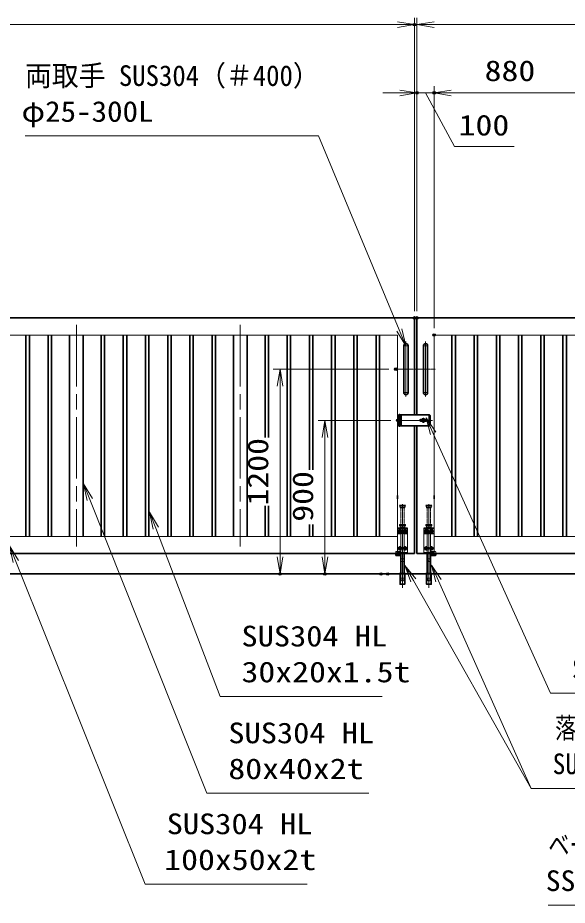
# Model space of a CAD drawing. Units: millimetres at full size. Extents: x -11880 to 11880, y -8400 to 8400.
# Drawn here: x -1593 to 1626, y -2434 to 2765 of the extents above; entities that cross this region are included whole.
import ezdxf
from ezdxf.enums import TextEntityAlignment as Align

# ---------------------------------------------------------------- set-up
doc = ezdxf.new("R2010")
doc.units = ezdxf.units.MM
doc.header["$LTSCALE"] = 30
doc.header["$PDMODE"] = 32
doc.header["$PDSIZE"] = 15
for name, pattern in [('DASHED', [7.5, 6, -1.5]), ('USER1', [9, 6, -0.75, 1.5, -0.75]), ('USER2', [18, 12, -1.5, 3, -1.5]), ('USER3', [1.125, 0.75, -0.125, 0.125, -0.125])]:
    doc.linetypes.add(name, pattern=pattern)
for name, color, linetype, lineweight in [('0-1_外形線', 7, 'Continuous', 35), ('0-2_0', 7, 'Continuous', 18), ('0-3_寸法線', 4, 'Continuous', 18), ('0-5_細線', 2, 'Continuous', 35), ('0-6_隠れ線', 140, 'DASHED', 18), ('0-7_軸線', 200, 'USER2', 15), ('0-9_01', 7, 'Continuous', 18), ('0-A_AM_0N', 7, 'Continuous', 50), ('0-B_AM_7N', 6, 'USER1', 18), ('0-C_想像線', 112, 'USER3', 15)]:
    doc.layers.add(name, color=color, linetype=linetype, lineweight=lineweight)
doc.layers.add('0-4_Defpoints', color=7, linetype='Continuous')
doc.styles.add('ＭＳ ゴシック', font='')
doc.styles.get('ＭＳ ゴシック').set_extended_font_data('MS Gothic')

# ---------------------------------------------------------------- blocks, each defined once
blk = doc.blocks.new('S29')
at = {"layer": '0-3_寸法線'}
for points in [[(8152741.9, 86974507.4), (8124263.5, 86974507.4), (8101539.4, 87031221.2), (8100423.6, 87034005.9)], [(8102003.6, 87031407.1), (8100423.6, 87034005.9), (8101075.3, 87031035.2)]]:
    blk.add_lwpolyline(points, dxfattribs=at)
at = {"layer": '0-3_寸法線', "color": 254, "style": 'ＭＳ ゴシック'}
for s, width, p in [('SUS304 HL', 1.15, (8128031.5, 86982208)), ('100x50x2t', 1.2, (8127599.5, 86975908))]:
    blk.add_text(s, height=3637, dxfattribs=dict(at, width=width)).set_placement(p, align=Align.BOTTOM_LEFT)
blk = doc.blocks.new('S30')
at = {"layer": '0-3_寸法線'}
for points in [[(8165882.1, 87007501.4), (8137403.7, 87007501.4), (8126099.2, 87037104.7), (8125028.9, 87039907.3)], [(8126566.3, 87037283.1), (8125028.9, 87039907.3), (8125632.1, 87036926.3)]]:
    blk.add_lwpolyline(points, dxfattribs=at)
at = {"layer": '0-3_寸法線', "color": 254, "style": 'ＭＳ ゴシック'}
for s, width, p in [('SUS304 HL', 1.15, (8141171.7, 87015201.9)), ('30x20x1.5t', 1.2, (8141171.7, 87008901.9))]:
    blk.add_text(s, height=3637, dxfattribs=dict(at, width=width)).set_placement(p, align=Align.BOTTOM_LEFT)
blk = doc.blocks.new('S31')
at = {"layer": '0-3_寸法線'}
for points in [[(8163577.6, 86990488.4), (8135099.2, 86990488.4), (8114511.4, 87042116.4), (8113400.2, 87044903)], [(8114975.8, 87042301.6), (8113400.2, 87044903), (8114047, 87041931.2)]]:
    blk.add_lwpolyline(points, dxfattribs=at)
at = {"layer": '0-3_寸法線', "color": 254, "style": 'ＭＳ ゴシック'}
for s, width, p in [('SUS304 HL', 1.15, (8138867.2, 86998189)), ('80x40x2t', 1.2, (8138867.2, 86991889))]:
    blk.add_text(s, height=3637, dxfattribs=dict(at, width=width)).set_placement(p, align=Align.BOTTOM_LEFT)
blk = doc.blocks.new('_Open')
at = {"layer": '0-2_0', "color": 4}
blk.add_line((-30, 5), (0, 0), dxfattribs=at)
blk.add_lwpolyline([(-30, -5), (0, 0), (-30, 0)], dxfattribs=at)
blk = doc.blocks.new('A$C130E4F3B')
at = {"layer": '0-1_外形線'}
for p, q in [((-375, -4125), (-375, 4125)), ((375, 4125), (375, -4125))]:
    blk.add_line(p, q, dxfattribs=at)
for centre, start, end in [((0, 4125), 0, 180), ((0, -4125), 180, 0)]:
    blk.add_arc(centre, 375, start, end, dxfattribs=at)
at = {"layer": '0-7_軸線'}
for p, q in [((0, 4877.9), (0, -4877.9)), ((0, 4125), (-412.5, 4125)), ((0, 4125), (412.5, 4125)), ((0, -4125), (-412.5, -4125)), ((0, -4125), (412.5, -4125))]:
    blk.add_line(p, q, dxfattribs=at)
at = {"layer": '0-7_軸線', "linetype": 'USER1'}
blk.add_line((-1779.7, 0), (1779.7, 0), dxfattribs=at)
blk = doc.blocks.new('U16')
at = {"layer": '0-A_AM_0N'}
blk.add_lwpolyline([(645, 3787.4), (450, 3674.8), (255, 3787.4), (255, 4012.6), (450, 4125.2), (645, 4012.6)], close=True, dxfattribs=at)
blk.add_circle((450, 3900), 195, dxfattribs=at)
blk.add_circle((450, 3900), 195, dxfattribs=at)
at = {"layer": '0-B_AM_7N'}
for p, q in [((697.7, 3900), (202.3, 3900)), ((450, 4147.7), (450, 3652.3))]:
    blk.add_line(p, q, dxfattribs=at)
blk = doc.blocks.new('U17')
at = {"layer": '0-A_AM_0N'}
blk.add_lwpolyline([(-255, 3787.4), (-450, 3674.8), (-645, 3787.4), (-645, 4012.6), (-450, 4125.2), (-255, 4012.6)], close=True, dxfattribs=at)
blk.add_circle((-450, 3900), 195, dxfattribs=at)
blk.add_circle((-450, 3900), 195, dxfattribs=at)
at = {"layer": '0-B_AM_7N'}
for p, q in [((-202.3, 3900), (-697.7, 3900)), ((-450, 4147.7), (-450, 3652.3))]:
    blk.add_line(p, q, dxfattribs=at)
blk = doc.blocks.new('U18')
at = {"layer": '0-A_AM_0N'}
blk.add_lwpolyline([(645, 787.4), (450, 674.8), (255, 787.4), (255, 1012.6), (450, 1125.2), (645, 1012.6)], close=True, dxfattribs=at)
blk.add_circle((450, 900), 195, dxfattribs=at)
blk.add_circle((450, 900), 195, dxfattribs=at)
at = {"layer": '0-B_AM_7N'}
for p, q in [((697.7, 900), (202.3, 900)), ((450, 1147.7), (450, 652.3))]:
    blk.add_line(p, q, dxfattribs=at)
blk = doc.blocks.new('U19')
at = {"layer": '0-A_AM_0N'}
blk.add_lwpolyline([(-255, 787.4), (-450, 674.8), (-645, 787.4), (-645, 1012.6), (-450, 1125.2), (-255, 1012.6)], close=True, dxfattribs=at)
blk.add_circle((-450, 900), 195, dxfattribs=at)
blk.add_circle((-450, 900), 195, dxfattribs=at)
at = {"layer": '0-B_AM_7N'}
for p, q in [((-202.3, 900), (-697.7, 900)), ((-450, 1147.7), (-450, 652.3))]:
    blk.add_line(p, q, dxfattribs=at)
blk = doc.blocks.new('A$C7BA44824')
at = {"layer": '0-1_外形線'}
for p, q in [((-285, 0), (-285, -3540)), ((285, 0), (285, -3540)), ((1185, 0), (1185, -270)), ((1095, -360), (285, -360))]:
    blk.add_line(p, q, dxfattribs=at)
for points in [[(975, 0), (975, -150), (285, -150)], [(408, -3600), (408, -5400), (-408, -5400), (-408, -3600)]]:
    blk.add_lwpolyline(points, dxfattribs=at)
blk.add_lwpolyline([(525, -3540), (-525, -3540), (-525, -3600), (525, -3600)], close=True, dxfattribs=at)
blk.add_arc((1095, -270), 90, 270, 0, dxfattribs=at)
at = {"layer": '0-6_隠れ線'}
for p, q in [((-495, 5100), (-525, 5070)), ((-525, 4920), (-525, 5070)), ((525, 5070), (-525, 5070)), ((-495, 4890), (-525, 4920)), ((-525, 4920), (525, 4920)), ((-495, 5100), (495, 5100)), ((495, 4890), (-495, 4890)), ((-420, 4650), (-420, 4890)), ((420, 4650), (420, 4890)), ((495, 5100), (525, 5070)), ((525, 4920), (495, 4890)), ((525, 4920), (525, 5070)), ((-900, 4500), (900, 4500)), ((-900, 0), (-900, 4500)), ((900, 4350), (-900, 4350)), ((-900, 3570), (-232.9, 3570)), ((-900, 3480), (-211.7, 3480)), ((-420, 4650), (-360, 4590)), ((420, 4650), (-420, 4650)), ((360, 4590), (-360, 4590)), ((-285, 4500), (-285, 4590)), ((-285, 4350), (-285, 3570)), ((-285, 3480), (-285, 150)), ((-119.3, 3626.8), (-232.9, 3570)), ((-79, 3546.3), (-211.7, 3480)), ((-119.3, 3626.8), (-79, 3546.3)), ((119.3, 3626.8), (79, 3546.3)), ((79, 3546.3), (211.7, 3480)), ((232.9, 3570), (119.3, 3626.8)), ((211.7, 3480), (900, 3480)), ((900, 3570), (232.9, 3570)), ((285, 4590), (285, 4500)), ((285, 4350), (285, 4029.9)), ((285, 3770.1), (285, 3570)), ((285, 3480), (285, 150)), ((420, 4650), (360, 4590)), ((900, 4500), (900, 360)), ((-120, 150), (-900, 150)), ((-120, 0), (-900, 0)), ((-120, 150), (-120, 0)), ((120, 0), (-120, 0)), ((900, 150), (120, 150)), ((120, 150), (120, 0)), ((900, 0), (120, 0)), ((285, 360), (1095, 360)), ((900, 150), (900, 0)), ((1185, 270), (1185, 0)), ((-180, -1380), (-285, -930)), ((285, -930), (-285, -930)), ((180, -1380), (-180, -1380)), ((180, -1380), (285, -930)), ((-378, -5400), (-378, -3600)), ((-375, -3600), (-375, -3540)), ((-285, -4350), (-285, -3540)), ((-180, -4800), (-285, -4350)), ((285, -4350), (-285, -4350)), ((180, -4800), (285, -4350)), ((285, -3540), (285, -4350)), ((375, -3600), (375, -3540)), ((378, -5400), (378, -3600)), ((180, -4800), (-180, -4800))]:
    blk.add_line(p, q, dxfattribs=at)
blk.add_lwpolyline([(285, 150), (975, 150), (975, 0)], dxfattribs=at)
blk.add_arc((1095, 270), 90, 0, 90, dxfattribs=at)
at = {"layer": '0-7_軸線'}
blk.add_line((0, -6032.5), (0, 8659.7), dxfattribs=at)
at = {"layer": '0-C_想像線'}
for p, q in [((-495, 8520), (-525, 8490)), ((-525, 8340), (-525, 8490)), ((525, 8490), (-525, 8490)), ((-495, 8310), (-525, 8340)), ((-525, 8340), (525, 8340)), ((-495, 8520), (495, 8520)), ((495, 8310), (-495, 8310)), ((-420, 8070), (-420, 8310)), ((-420, 8070), (-360, 8010)), ((420, 8070), (-420, 8070)), ((360, 8010), (-360, 8010)), ((-285, 5100), (-285, 8010)), ((285, 5100), (285, 8010)), ((420, 8070), (360, 8010)), ((420, 8070), (420, 8310)), ((495, 8520), (525, 8490)), ((525, 8340), (495, 8310)), ((525, 8340), (525, 8490))]:
    blk.add_line(p, q, dxfattribs=at)
at = {"layer": '0-A_AM_0N'}
for name in ['U17', 'U16', 'U19', 'U18']:
    blk.add_blockref(name, (0, 0), dxfattribs=at)
blk = doc.blocks.new('S40')
at = {"layer": '0-3_寸法線'}
for points in [[(8103139.9, 87106007.3), (8154715.9, 87106007.3), (8168906.7, 87071919.9), (8170059.6, 87069150.3)], [(8168445.1, 87071727.7), (8170059.6, 87069150.3), (8169368.2, 87072112)]]:
    blk.add_lwpolyline(points, dxfattribs=at)
at = {"layer": '0-3_寸法線', "color": 254, "style": 'ＭＳ ゴシック'}
for s, width, p in [('両取手 SUS304（＃400）', 0.95, (8103139.9, 87113707.8)), ('φ25-300L', 1.1, (8102535.1, 87107407.8))]:
    blk.add_text(s, height=3637, dxfattribs=dict(at, width=width)).set_placement(p, align=Align.BOTTOM_LEFT)
blk = doc.blocks.new('S41')
at = {"layer": '0-3_寸法線'}
for points in [[(8239998.2, 86991354.2), (8192079.8, 86991354.2), (8175806.9, 87027855.5), (8174585.3, 87030595.5)], [(8176263.6, 87028059.1), (8174585.3, 87030595.5), (8175350.2, 87027651.9)]]:
    blk.add_lwpolyline(points, dxfattribs=at)
at = {"layer": '0-3_寸法線', "color": 254, "style": 'ＭＳ ゴシック'}
for s, width, p in [('落し棒（建物側）', 0.75, (8196279.8, 86999054.7)), ('SUS304 φ19 電解研磨', 0.9, (8195847.8, 86992754.7))]:
    blk.add_text(s, height=3637, dxfattribs=dict(at, width=width)).set_placement(p, align=Align.BOTTOM_LEFT)
blk = doc.blocks.new('S42')
at = {"layer": '0-3_寸法線'}
for points in [[(8234327.8, 87008064.5), (8195452.6, 87008064.5), (8174837.3, 87053737.9), (8173603.1, 87056472.3)], [(8175293, 87053943.6), (8173603.1, 87056472.3), (8174381.5, 87053532.2)]]:
    blk.add_lwpolyline(points, dxfattribs=at)
at = {"layer": '0-3_寸法線', "color": 254, "style": 'ＭＳ ゴシック', "width": 0.75}
blk.add_text('打掛金具（道路側）', height=3637, dxfattribs=at).set_placement((8199652.6, 87015916.2), align=Align.BOTTOM_LEFT)
at = {"layer": '0-3_寸法線', "color": 254, "style": 'ＭＳ ゴシック'}
blk.add_text('SUS304（＃400）', height=3637, dxfattribs=at).set_placement((8199220.6, 87009465), align=Align.BOTTOM_LEFT)
blk = doc.blocks.new('S43')
at = {"layer": '0-3_寸法線'}
for points in [[(8195859.8, 86991354.2), (8192079.8, 86991354.2), (8171378, 87027910.6), (8169899.7, 87030521.1)], [(8171813.1, 87028157), (8169899.7, 87030521.1), (8170942.9, 87027664.2)]]:
    blk.add_lwpolyline(points, dxfattribs=at)
blk = doc.blocks.new('S45')
at = {"layer": '0-3_寸法線'}
for points in [[(8195072.3, 86970810.4), (8238728.3, 86970810.4), (8258208.8, 87019155.8), (8259330, 87021938.4)], [(8258672.5, 87018969), (8259330, 87021938.4), (8257745, 87019342.7)]]:
    blk.add_lwpolyline(points, dxfattribs=at)
at = {"layer": '0-3_寸法線', "color": 254, "style": 'ＭＳ ゴシック'}
for s, width, p in [('ベースアンカー', 0.75, (8195072.3, 86978510.9)), ('SS400 L5×40×40', 1.05, (8194640.3, 86972210.9))]:
    blk.add_text(s, height=3637, dxfattribs=dict(at, width=width)).set_placement(p, align=Align.BOTTOM_LEFT)

msp = doc.modelspace()

# ---------------------------------------------------------------- linework, layer by layer
at = {"layer": '0-1_外形線'}
for p, q in [((-1544.46, 906.44), (-1544.46, -273.56)), ((-1524.46, -273.56), (-1524.46, 906.44)), ((-1414.46, 906.44), (-1414.46, -273.56)), ((-1394.46, -273.56), (-1394.46, 906.44)), ((-1289.46, 906.44), (-1289.46, -273.56)), ((-1209.46, 906.44), (-1209.46, -273.56)), ((-1104.46, 906.44), (-1104.46, -273.56)), ((-1084.46, -273.56), (-1084.46, 906.44)), ((-974.46, 906.44), (-974.46, -273.56)), ((-954.46, -273.56), (-954.46, 906.44)), ((-844.46, 906.44), (-844.46, -273.56)), ((-824.46, -273.56), (-824.46, 906.44)), ((-714.46, 906.44), (-714.46, -273.56)), ((-694.46, -273.56), (-694.46, 906.44)), ((-584.46, 906.44), (-584.46, -273.56)), ((-564.46, -273.56), (-564.46, 906.44)), ((-454.46, 906.44), (-454.46, -273.56)), ((-434.46, -273.56), (-434.46, 906.44)), ((-329.46, 906.44), (-329.46, -273.56)), ((-249.46, 906.44), (-249.46, -273.56)), ((-144.46, 306.66), (-144.46, 906.44)), ((-124.46, 906.44), (-124.46, 306.66)), ((-14.46, -273.56), (-14.46, 906.44)), ((5.54, 906.44), (5.54, -273.56)), ((115.54, 116.72), (115.54, 906.44)), ((135.54, 906.44), (135.54, 116.72)), ((245.54, -273.56), (245.54, 906.44)), ((265.54, 906.44), (265.54, -273.56)), ((375.54, -273.56), (375.54, 906.44)), ((395.54, 906.44), (395.54, -273.56)), ((505.54, -273.56), (505.54, 906.44)), ((525.54, 906.44), (525.54, -273.56)), ((950.54, 906.44), (950.54, -273.56)), ((970.54, -273.56), (970.54, 906.44)), ((1080.54, 906.44), (1080.54, -273.56)), ((1100.54, -273.56), (1100.54, 906.44)), ((1210.54, 906.44), (1210.54, -273.56)), ((1230.54, -273.56), (1230.54, 906.44)), ((1340.54, 906.44), (1340.54, -273.56)), ((1360.54, -273.56), (1360.54, 906.44)), ((1470.54, 906.44), (1470.54, -273.56)), ((1490.54, -273.56), (1490.54, 906.44)), ((1600.54, 906.44), (1600.54, -273.56)), ((1620.54, -273.56), (1620.54, 906.44)), ((733.4, 438.94), (653.04, 438.94)), ((733.4, 438.94), (819.04, 438.94)), ((734.4, 438.94), (739.4, 438.94)), ((823.04, 434.94), (819.04, 438.94)), ((823.04, 434.94), (823.04, 377.94)), ((650.04, 398.94), (650.04, 393.19)), ((819.04, 373.94), (653.04, 373.94)), ((730.54, -373.56), (730.54, 373.94)), ((745.54, -373.56), (745.54, 373.94)), ((774.38, 411.44), (768.04, 411.44)), ((768.04, 401.44), (774.38, 401.44)), ((769.04, 408.94), (770.79, 408.94)), ((769.04, 403.94), (769.04, 408.94)), ((769.04, 403.94), (770.79, 403.94)), ((770.79, 408.94), (797.04, 408.94)), ((797.04, 403.94), (770.79, 403.94)), ((798.04, 411.44), (791.7, 411.44)), ((791.7, 401.44), (798.04, 401.44)), ((797.04, 403.94), (797.04, 408.94)), ((819.04, 373.94), (823.04, 377.94)), ((630.54, -34.06), (630.54, -53.06)), ((845.54, -34.06), (845.54, -53.06)), ((-144.46, -273.56), (-144.46, -95.23)), ((-124.46, -95.23), (-124.46, -273.56)), ((115.54, -273.56), (115.54, -204.2)), ((135.54, -204.2), (135.54, -273.56)), ((730.54, -373.56), (-2269.46, -373.56)), ((745.54, -373.56), (3745.54, -373.56)), ((-2914.46, -493.56), (4375.54, -493.56))]:
    msp.add_line(p, q, dxfattribs=at)
for points in [[(-2269.46, 1006.44), (730.54, 1006.44), (730.54, 438.94)], [(3745.54, 1006.44), (745.54, 1006.44), (745.54, 438.94)]]:
    msp.add_lwpolyline(points, dxfattribs=at)
for centre, radius, start, end in [((783.04, 406.44), 10, 30, 150), ((768.04, 406.44), 5, 90, 270), ((783.04, 406.44), 10, 210, 330), ((798.04, 406.44), 5, 270, 90)]:
    msp.add_arc(centre, radius, start, end, dxfattribs=at)
at = {"layer": '0-2_0'}
for p, q in [((630.54, 906.44), (-2169.46, 906.44)), ((630.54, -34.06), (630.54, 906.44)), ((845.54, -34.06), (845.54, 906.44)), ((845.54, 906.44), (3645.54, 906.44))]:
    msp.add_line(p, q, dxfattribs=at)
for points in [[(-2169.46, 906.44), (-2169.46, -273.56), (630.54, -273.56), (630.54, -53.06)], [(3645.54, 906.44), (3645.54, -273.56), (845.54, -273.56), (845.54, -53.06)]]:
    msp.add_lwpolyline(points, dxfattribs=at)
at = {"layer": '0-3_寸法線'}
for p, q in [((730.54, 1046.44), (730.54, 2765)), ((730.54, 1046.44), (730.54, 2765)), ((745.54, 1046.44), (745.54, 2765)), ((745.54, 1046.44), (745.54, 2765)), ((730.54, 2725), (-2269.46, 2725)), ((630.54, 2725), (530.54, 2725)), ((745.54, 2725), (730.54, 2725)), ((745.54, 2725), (3745.54, 2725)), ((845.54, 2725), (945.54, 2725)), ((745.54, 1046.44), (745.54, 2365)), ((845.54, 946.44), (845.54, 2365)), ((845.54, 946.44), (845.54, 2365)), ((645.54, 2325), (545.54, 2325)), ((845.54, 2325), (745.54, 2325)), ((1725.54, 2325), (845.54, 2325)), ((945.54, 2325), (1045.54, 2325)), ((1625.54, 2325), (1525.54, 2325)), ((581.21, 706.44), (-96.5, 706.44)), ((-56.5, 706.44), (-56.5, -493.56)), ((592.21, 406.44), (166.4, 406.44)), ((206.4, 406.44), (206.4, -493.56)), ((534.03, -493.56), (-96.5, -493.56)), ((494.62, -493.56), (166.4, -493.56))]:
    msp.add_line(p, q, dxfattribs=at)
msp.add_lwpolyline([(795.54, 2325), (966.02, 2010.29), (1314.82, 2010.29)], dxfattribs=at)
at = {"layer": '0-4_Defpoints'}
for p in [(730.54, 2725), (745.54, 2325), (845.54, 2325), (730.54, 1006.44), (745.54, 1006.44), (845.54, 906.44), (621.21, 706.44), (632.21, 406.44), (-56.5, -493.56), (206.4, -493.56), (534.62, -493.56), (574.03, -493.56)]:
    msp.add_point(p, dxfattribs=at)
at = {"layer": '0-5_細線'}
for p, q in [((650.04, 438.94), (638.04, 438.94)), ((638.04, 427.44), (653.04, 427.44)), ((638.04, 427.44), (638.04, 413.94)), ((650.04, 427.94), (650.04, 438.94)), ((650.04, 438.94), (653.04, 438.94)), ((650.04, 427.44), (650.04, 413.94)), ((653.04, 427.44), (653.04, 438.94)), ((653.04, 413.44), (653.04, 427.94)), ((638.04, 413.94), (653.04, 413.94)), ((638.04, 399.44), (638.04, 413.44)), ((638.04, 413.44), (653.04, 413.44)), ((653.04, 399.44), (638.04, 399.44)), ((653.04, 398.94), (638.04, 398.94)), ((638.04, 398.94), (638.04, 385.44)), ((638.04, 385.44), (653.04, 385.44)), ((638.04, 384.94), (653.04, 384.94)), ((653.04, 373.94), (644.04, 373.94)), ((650.04, 399.44), (650.04, 413.44)), ((650.04, 393.19), (650.04, 385.44)), ((650.04, 373.94), (650.04, 384.94)), ((653.04, 413.94), (653.04, 398.94)), ((653.04, 384.94), (653.04, 399.44)), ((653.04, 385.44), (653.04, 373.94))]:
    msp.add_line(p, q, dxfattribs=at)
for points in [[(653.04, 427.94), (638.04, 427.94), (638.04, 438.94)], [(644.04, 373.94), (638.04, 373.94), (638.04, 384.94)]]:
    msp.add_lwpolyline(points, dxfattribs=at)
at = {"layer": '0-6_隠れ線'}
for p, q in [((641.04, 427.94), (641.04, 438.94)), ((641.04, 413.94), (641.04, 427.44)), ((647.04, 438.94), (647.04, 427.94)), ((647.04, 413.94), (647.04, 427.44)), ((641.04, 399.44), (641.04, 413.44)), ((641.04, 385.44), (641.04, 398.94)), ((641.04, 373.94), (641.04, 384.94)), ((647.04, 413.44), (647.04, 399.44)), ((647.04, 385.44), (647.04, 398.94)), ((647.04, 384.94), (647.04, 373.94))]:
    msp.add_line(p, q, dxfattribs=at)
at = {"layer": '0-6_隠れ線', "linetype": 'Continuous'}
for start, end in [(24.62432, 155.37568), (204.62432, 335.37568)]:
    msp.add_arc((783.04, 406.44), 6, start, end, dxfattribs=at)
at = {"layer": '0-7_軸線'}
for p, q in [((-1249.46, 965.44), (-1249.46, -332.56)), ((-289.46, 965.44), (-289.46, -332.56)), ((644.04, 443.82), (644.04, 369.06)), ((783.04, 391.12), (783.04, 421.75)), ((835.72, 406.44), (632.21, 406.44))]:
    msp.add_line(p, q, dxfattribs=at)
at = {"layer": '0-9_01', "color": 4}
msp.add_line((814.53, 437.25), (814.53, 376.09), dxfattribs=at)

# ---------------------------------------------------------------- block references
at = {"layer": '0-1_外形線', "yscale": 0.03333333}
for name, p, xscale in [('A$C130E4F3B', (680.54, 706.44), -0.03333333), ('A$C130E4F3B', (795.54, 706.44), 0.03333333), ('A$C7BA44824', (660.54, -373.56), -0.03333333), ('A$C7BA44824', (815.54, -373.56), 0.03333333)]:
    msp.add_blockref(name, p, dxfattribs=dict(at, xscale=xscale))
at = {"layer": '0-3_寸法線'}
for name, p, xscale, yscale in [('_Open', (730.54, 2725), 3.333333, 3.333333), ('_Open', (730.54, 2725), 3.333333, 3.333333), ('S40', (-271654.79, -2901460.98), 0.03333333, 0.03333333), ('_Open', (745.54, 2325), 3.333333, 3.333333), ('S42', (-271654.79, -2901460.98), 0.03333333, 0.03333333), ('S31', (-271654.79, -2901460.98), 0.03333333, 0.03333333), ('S30', (-271654.79, -2901460.98), 0.03333333, 0.03333333), ('S29', (-271654.79, -2901460.98), 0.03333333, 0.03333333), ('S43', (-271654.79, -2901460.98), 0.03333333, 0.03333333), ('S41', (-271654.79, -2901460.98), 0.03333333, 0.03333333), ('S45', (-271654.79, -2901460.98), 0.03333333, 0.03333333)]:
    msp.add_blockref(name, p, dxfattribs=dict(at, xscale=xscale, yscale=yscale))
at = {"layer": '0-3_寸法線', "xscale": 3.333333, "yscale": 3.333333}
for p, rotation in [((745.54, 2725), 180), ((745.54, 2725), 180), ((845.54, 2325), 180), ((845.54, 2325), 180), ((-56.5, 706.44), 90), ((206.4, 406.44), 90), ((-56.5, -493.56), 270), ((206.4, -493.56), 270)]:
    msp.add_blockref('_Open', p, dxfattribs=dict(at, rotation=rotation))

# ---------------------------------------------------------------- texts
at = {"layer": '0-3_寸法線', "color": 254, "style": 'ＭＳ ゴシック', "width": 1.2}
for s, p in [('880', (1141.54, 2357.69)), ('100', (989.22, 2038.97))]:
    msp.add_text(s, height=121.2, dxfattribs=at).set_placement(p, align=Align.BOTTOM_LEFT)
for s, p in [('1200', (-89.19, -92.76)), ('900', (173.71, -187.56))]:
    msp.add_text(s, height=121.2, rotation=90, dxfattribs=at).set_placement(p, align=Align.BOTTOM_LEFT)

doc.saveas('drawing.dxf')
